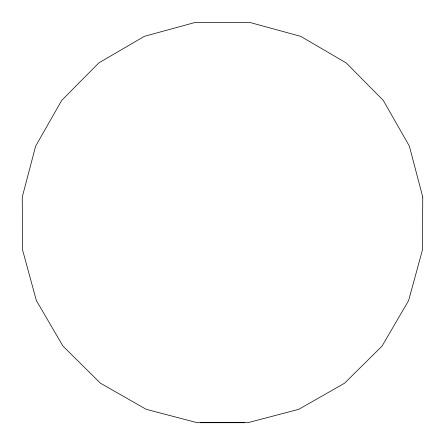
<?xml version="1.0" encoding="UTF-8"?>
<svg xmlns="http://www.w3.org/2000/svg" width="445" height="445" viewBox="0 0 445 445"><rect width="100%" height="100%" fill="white"/><g stroke="black" fill="none" stroke-linecap="round" stroke-linejoin="round"><path stroke-width="0.67" d="M200.534 422.689L244.466 422.689M422.75 197.068L422.494 249.762L408.605 300.592L382.038 346.099L344.591 383.178L298.834 409.3L247.865 422.689L197.135 422.689L146.166 409.3L100.409 383.178L62.962 346.099L36.395 300.592L22.506 249.762L22.25 197.068L35.639 146.105L61.76 100.342L98.84 62.901L144.341 36.334L195.177 22.445L249.823 22.445L300.659 36.334L346.16 62.901L383.24 100.342L409.361 146.105L422.75 197.068"/></g></svg>
